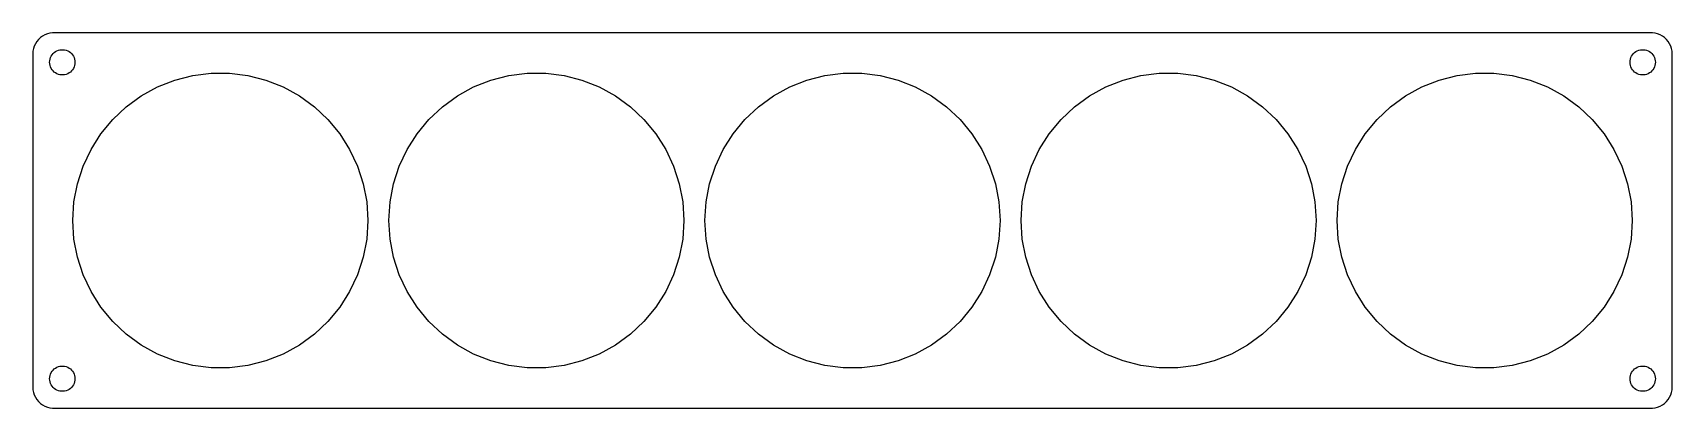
# Model space of a CAD drawing. Header units: metres. Extents: x -194 to 194, y -44 to 44.
import ezdxf

# ---------------------------------------------------------------- set-up
doc = ezdxf.new("R2010")
doc.units = ezdxf.units.M

msp = doc.modelspace()

# ---------------------------------------------------------------- linework, layer by layer
for p, q in [((-193.145, 42.9227), (-193.545, 42.4389)), ((-192.687, 43.3526), (-193.145, 42.9227)), ((-192.179, 43.7216), (-192.687, 43.3526)), ((-191.629, 44.0241), (-192.179, 43.7216)), ((-191.045, 44.2553), (-191.629, 44.0241)), ((-190.437, 44.4114), (-191.045, 44.2553)), ((-189.814, 44.4901), (-190.437, 44.4114)), ((189.814, 44.4901), (-189.814, 44.4901)), ((190.437, 44.4114), (189.814, 44.4901)), ((191.045, 44.2553), (190.437, 44.4114)), ((191.629, 44.0241), (191.045, 44.2553)), ((192.179, 43.7216), (191.629, 44.0241)), ((192.687, 43.3526), (192.179, 43.7216)), ((193.145, 42.9227), (192.687, 43.3526)), ((193.545, 42.4389), (193.145, 42.9227)), ((-194.461, 40.1267), (-194.5, 39.5)), ((-194.5, 39.5), (-194.5, -39.5)), ((-194.343, 40.7434), (-194.461, 40.1267)), ((-194.149, 41.3406), (-194.343, 40.7434)), ((-193.882, 41.9088), (-194.149, 41.3406)), ((-193.545, 42.4389), (-193.882, 41.9088)), ((-190.289, 38.6044), (-190.129, 38.9453)), ((-190.129, 38.9453), (-189.927, 39.2634)), ((-189.927, 39.2634), (-189.687, 39.5536)), ((-189.687, 39.5536), (-189.412, 39.8115)), ((-189.412, 39.8115), (-189.107, 40.033)), ((-189.107, 40.033), (-188.777, 40.2145)), ((-188.777, 40.2145), (-188.427, 40.3532)), ((-188.427, 40.3532), (-188.062, 40.4469)), ((-188.062, 40.4469), (-187.688, 40.4941)), ((-187.688, 40.4941), (-187.312, 40.4941)), ((-187.312, 40.4941), (-186.938, 40.4469)), ((-186.938, 40.4469), (-186.573, 40.3532)), ((-186.573, 40.3532), (-186.223, 40.2145)), ((-186.223, 40.2145), (-185.893, 40.033)), ((-185.893, 40.033), (-185.588, 39.8115)), ((-185.588, 39.8115), (-185.313, 39.5536)), ((-185.313, 39.5536), (-185.073, 39.2634)), ((-185.073, 39.2634), (-184.871, 38.9453)), ((-184.871, 38.9453), (-184.711, 38.6044)), ((184.711, 38.6044), (184.871, 38.9453)), ((184.871, 38.9453), (185.073, 39.2634)), ((185.073, 39.2634), (185.313, 39.5536)), ((185.313, 39.5536), (185.588, 39.8115)), ((185.588, 39.8115), (185.893, 40.033)), ((185.893, 40.033), (186.223, 40.2145)), ((186.223, 40.2145), (186.573, 40.3532)), ((186.573, 40.3532), (186.938, 40.4469)), ((186.938, 40.4469), (187.312, 40.4941)), ((187.312, 40.4941), (187.688, 40.4941)), ((187.688, 40.4941), (188.062, 40.4469)), ((188.062, 40.4469), (188.427, 40.3532)), ((188.427, 40.3532), (188.777, 40.2145)), ((188.777, 40.2145), (189.107, 40.033)), ((189.107, 40.033), (189.412, 39.8115)), ((189.412, 39.8115), (189.687, 39.5536)), ((189.687, 39.5536), (189.927, 39.2634)), ((189.927, 39.2634), (190.129, 38.9453)), ((190.129, 38.9453), (190.289, 38.6044)), ((193.882, 41.9088), (193.545, 42.4389)), ((194.149, 41.3406), (193.882, 41.9088)), ((194.343, 40.7434), (194.149, 41.3406)), ((194.461, 40.1267), (194.343, 40.7434)), ((194.5, 39.5), (194.461, 40.1267)), ((194.5, -39.5), (194.5, 39.5)), ((-190.5, 37.5), (-190.476, 37.876)), ((-190.476, 37.124), (-190.5, 37.5)), ((-190.476, 37.876), (-190.406, 38.2461)), ((-190.406, 36.7539), (-190.476, 37.124)), ((-190.406, 38.2461), (-190.289, 38.6044)), ((-190.289, 36.3956), (-190.406, 36.7539)), ((-190.129, 36.0547), (-190.289, 36.3956)), ((-189.927, 35.7366), (-190.129, 36.0547)), ((-189.687, 35.4464), (-189.927, 35.7366)), ((-189.412, 35.1885), (-189.687, 35.4464)), ((-189.107, 34.967), (-189.412, 35.1885)), ((-185.588, 35.1885), (-185.893, 34.967)), ((-185.313, 35.4464), (-185.588, 35.1885)), ((-185.073, 35.7366), (-185.313, 35.4464)), ((-184.871, 36.0547), (-185.073, 35.7366)), ((-184.711, 36.3956), (-184.871, 36.0547)), ((-184.711, 38.6044), (-184.594, 38.2461)), ((-184.594, 36.7539), (-184.711, 36.3956)), ((-184.594, 38.2461), (-184.524, 37.876)), ((-184.524, 37.124), (-184.594, 36.7539)), ((-184.524, 37.876), (-184.5, 37.5)), ((-184.5, 37.5), (-184.524, 37.124)), ((184.5, 37.5), (184.524, 37.876)), ((184.524, 37.124), (184.5, 37.5)), ((184.524, 37.876), (184.594, 38.2461)), ((184.594, 36.7539), (184.524, 37.124)), ((184.594, 38.2461), (184.711, 38.6044)), ((184.711, 36.3956), (184.594, 36.7539)), ((184.871, 36.0547), (184.711, 36.3956)), ((185.073, 35.7366), (184.871, 36.0547)), ((185.313, 35.4464), (185.073, 35.7366)), ((185.588, 35.1885), (185.313, 35.4464)), ((185.893, 34.967), (185.588, 35.1885)), ((189.412, 35.1885), (189.107, 34.967)), ((189.687, 35.4464), (189.412, 35.1885)), ((189.927, 35.7366), (189.687, 35.4464)), ((190.129, 36.0547), (189.927, 35.7366)), ((190.289, 36.3956), (190.129, 36.0547)), ((190.289, 38.6044), (190.406, 38.2461)), ((190.406, 36.7539), (190.289, 36.3956)), ((190.406, 38.2461), (190.476, 37.876)), ((190.476, 37.124), (190.406, 36.7539)), ((190.476, 37.876), (190.5, 37.5)), ((190.5, 37.5), (190.476, 37.124)), ((-188.777, 34.7855), (-189.107, 34.967)), ((-188.427, 34.6468), (-188.777, 34.7855)), ((-188.062, 34.5531), (-188.427, 34.6468)), ((-187.688, 34.5059), (-188.062, 34.5531)), ((-187.312, 34.5059), (-187.688, 34.5059)), ((-186.938, 34.5531), (-187.312, 34.5059)), ((-186.573, 34.6468), (-186.938, 34.5531)), ((-186.223, 34.7855), (-186.573, 34.6468)), ((-185.893, 34.967), (-186.223, 34.7855)), ((-168.754, 29.5515), (-164.902, 31.6689)), ((-164.902, 31.6689), (-160.816, 33.287)), ((-160.816, 33.287), (-156.558, 34.3801)), ((-156.558, 34.3801), (-152.198, 34.9309)), ((-152.198, 34.9309), (-147.802, 34.9309)), ((-147.802, 34.9309), (-143.442, 34.3801)), ((-143.442, 34.3801), (-139.184, 33.287)), ((-139.184, 33.287), (-135.098, 31.6689)), ((-135.098, 31.6689), (-131.246, 29.5515)), ((-93.7539, 29.5515), (-89.9023, 31.6689)), ((-89.9023, 31.6689), (-85.8156, 33.287)), ((-85.8156, 33.287), (-81.5583, 34.3801)), ((-81.5583, 34.3801), (-77.1977, 34.9309)), ((-77.1977, 34.9309), (-72.8023, 34.9309)), ((-72.8023, 34.9309), (-68.4417, 34.3801)), ((-68.4417, 34.3801), (-64.1844, 33.287)), ((-64.1844, 33.287), (-60.0977, 31.6689)), ((-60.0977, 31.6689), (-56.2461, 29.5515)), ((-18.7539, 29.5515), (-14.9023, 31.6689)), ((-14.9023, 31.6689), (-10.8156, 33.287)), ((-10.8156, 33.287), (-6.55833, 34.3801)), ((-6.55833, 34.3801), (-2.19766, 34.9309)), ((-2.19766, 34.9309), (2.19766, 34.9309)), ((2.19766, 34.9309), (6.55833, 34.3801)), ((6.55833, 34.3801), (10.8156, 33.287)), ((10.8156, 33.287), (14.9023, 31.6689)), ((14.9023, 31.6689), (18.7539, 29.5515)), ((56.2461, 29.5515), (60.0977, 31.6689)), ((60.0977, 31.6689), (64.1844, 33.287)), ((64.1844, 33.287), (68.4417, 34.3801)), ((68.4417, 34.3801), (72.8023, 34.9309)), ((72.8023, 34.9309), (77.1977, 34.9309)), ((77.1977, 34.9309), (81.5583, 34.3801)), ((81.5583, 34.3801), (85.8156, 33.287)), ((85.8156, 33.287), (89.9023, 31.6689)), ((89.9023, 31.6689), (93.7539, 29.5515)), ((131.246, 29.5515), (135.098, 31.6689)), ((135.098, 31.6689), (139.184, 33.287)), ((139.184, 33.287), (143.442, 34.3801)), ((143.442, 34.3801), (147.802, 34.9309)), ((147.802, 34.9309), (152.198, 34.9309)), ((152.198, 34.9309), (156.558, 34.3801)), ((156.558, 34.3801), (160.816, 33.287)), ((160.816, 33.287), (164.902, 31.6689)), ((164.902, 31.6689), (168.754, 29.5515)), ((186.223, 34.7855), (185.893, 34.967)), ((186.573, 34.6468), (186.223, 34.7855)), ((186.938, 34.5531), (186.573, 34.6468)), ((187.312, 34.5059), (186.938, 34.5531)), ((187.688, 34.5059), (187.312, 34.5059)), ((188.062, 34.5531), (187.688, 34.5059)), ((188.427, 34.6468), (188.062, 34.5531)), ((188.777, 34.7855), (188.427, 34.6468)), ((189.107, 34.967), (188.777, 34.7855)), ((-172.31, 26.968), (-168.754, 29.5515)), ((-131.246, 29.5515), (-127.69, 26.968)), ((-97.3098, 26.968), (-93.7539, 29.5515)), ((-56.2461, 29.5515), (-52.6902, 26.968)), ((-22.3098, 26.968), (-18.7539, 29.5515)), ((18.7539, 29.5515), (22.3098, 26.968)), ((52.6902, 26.968), (56.2461, 29.5515)), ((93.7539, 29.5515), (97.3098, 26.968)), ((127.69, 26.968), (131.246, 29.5515)), ((168.754, 29.5515), (172.31, 26.968)), ((-178.316, 20.5725), (-175.514, 23.9591)), ((-175.514, 23.9591), (-172.31, 26.968)), ((-127.69, 26.968), (-124.486, 23.9591)), ((-124.486, 23.9591), (-121.684, 20.5725)), ((-103.316, 20.5725), (-100.514, 23.9591)), ((-100.514, 23.9591), (-97.3098, 26.968)), ((-52.6902, 26.968), (-49.4861, 23.9591)), ((-49.4861, 23.9591), (-46.6844, 20.5725)), ((-28.3156, 20.5725), (-25.5139, 23.9591)), ((-25.5139, 23.9591), (-22.3098, 26.968)), ((22.3098, 26.968), (25.5139, 23.9591)), ((25.5139, 23.9591), (28.3156, 20.5725)), ((46.6844, 20.5725), (49.4861, 23.9591)), ((49.4861, 23.9591), (52.6902, 26.968)), ((97.3098, 26.968), (100.514, 23.9591)), ((100.514, 23.9591), (103.316, 20.5725)), ((121.684, 20.5725), (124.486, 23.9591)), ((124.486, 23.9591), (127.69, 26.968)), ((172.31, 26.968), (175.514, 23.9591)), ((175.514, 23.9591), (178.316, 20.5725)), ((-180.671, 16.8614), (-178.316, 20.5725)), ((-121.684, 20.5725), (-119.329, 16.8614)), ((-105.671, 16.8614), (-103.316, 20.5725)), ((-46.6844, 20.5725), (-44.3293, 16.8614)), ((-30.6707, 16.8614), (-28.3156, 20.5725)), ((28.3156, 20.5725), (30.6707, 16.8614)), ((44.3293, 16.8614), (46.6844, 20.5725)), ((103.316, 20.5725), (105.671, 16.8614)), ((119.329, 16.8614), (121.684, 20.5725)), ((178.316, 20.5725), (180.671, 16.8614)), ((-182.542, 12.8844), (-180.671, 16.8614)), ((-119.329, 16.8614), (-117.458, 12.8844)), ((-107.542, 12.8844), (-105.671, 16.8614)), ((-44.3293, 16.8614), (-42.4578, 12.8844)), ((-32.5422, 12.8844), (-30.6707, 16.8614)), ((30.6707, 16.8614), (32.5422, 12.8844)), ((42.4578, 12.8844), (44.3293, 16.8614)), ((105.671, 16.8614), (107.542, 12.8844)), ((117.458, 12.8844), (119.329, 16.8614)), ((180.671, 16.8614), (182.542, 12.8844)), ((-183.9, 8.70413), (-182.542, 12.8844)), ((-117.458, 12.8844), (-116.1, 8.70413)), ((-108.9, 8.70413), (-107.542, 12.8844)), ((-42.4578, 12.8844), (-41.0996, 8.70413)), ((-33.9004, 8.70413), (-32.5422, 12.8844)), ((32.5422, 12.8844), (33.9004, 8.70413)), ((41.0996, 8.70413), (42.4578, 12.8844)), ((107.542, 12.8844), (108.9, 8.70413)), ((116.1, 8.70413), (117.458, 12.8844)), ((182.542, 12.8844), (183.9, 8.70413)), ((-184.724, 4.38666), (-183.9, 8.70413)), ((-116.1, 8.70413), (-115.276, 4.38666)), ((-109.724, 4.38666), (-108.9, 8.70413)), ((-41.0996, 8.70413), (-40.276, 4.38666)), ((-34.724, 4.38666), (-33.9004, 8.70413)), ((33.9004, 8.70413), (34.724, 4.38666)), ((40.276, 4.38666), (41.0996, 8.70413)), ((108.9, 8.70413), (109.724, 4.38666)), ((115.276, 4.38666), (116.1, 8.70413)), ((183.9, 8.70413), (184.724, 4.38666)), ((-185, 0), (-184.724, 4.38666)), ((-115.276, 4.38666), (-115, 0)), ((-110, 0), (-109.724, 4.38666)), ((-40.276, 4.38666), (-40, 0)), ((-35, 0), (-34.724, 4.38666)), ((34.724, 4.38666), (35, 0)), ((40, 0), (40.276, 4.38666)), ((109.724, 4.38666), (110, 0)), ((115, 0), (115.276, 4.38666)), ((184.724, 4.38666), (185, 0)), ((-184.724, -4.38666), (-185, 0)), ((-115, 0), (-115.276, -4.38666)), ((-109.724, -4.38666), (-110, 0)), ((-40, 0), (-40.276, -4.38666)), ((-34.724, -4.38666), (-35, 0)), ((35, 0), (34.724, -4.38666)), ((40.276, -4.38666), (40, 0)), ((110, 0), (109.724, -4.38666)), ((115.276, -4.38666), (115, 0)), ((185, 0), (184.724, -4.38666)), ((-183.9, -8.70413), (-184.724, -4.38666)), ((-115.276, -4.38666), (-116.1, -8.70413)), ((-108.9, -8.70413), (-109.724, -4.38666)), ((-40.276, -4.38666), (-41.0996, -8.70413)), ((-33.9004, -8.70413), (-34.724, -4.38666)), ((34.724, -4.38666), (33.9004, -8.70413)), ((41.0996, -8.70413), (40.276, -4.38666)), ((109.724, -4.38666), (108.9, -8.70413)), ((116.1, -8.70413), (115.276, -4.38666)), ((184.724, -4.38666), (183.9, -8.70413)), ((-182.542, -12.8844), (-183.9, -8.70413)), ((-116.1, -8.70413), (-117.458, -12.8844)), ((-107.542, -12.8844), (-108.9, -8.70413)), ((-41.0996, -8.70413), (-42.4578, -12.8844)), ((-32.5422, -12.8844), (-33.9004, -8.70413)), ((33.9004, -8.70413), (32.5422, -12.8844)), ((42.4578, -12.8844), (41.0996, -8.70413)), ((108.9, -8.70413), (107.542, -12.8844)), ((117.458, -12.8844), (116.1, -8.70413)), ((183.9, -8.70413), (182.542, -12.8844)), ((-180.671, -16.8614), (-182.542, -12.8844)), ((-117.458, -12.8844), (-119.329, -16.8614)), ((-105.671, -16.8614), (-107.542, -12.8844)), ((-42.4578, -12.8844), (-44.3293, -16.8614)), ((-30.6707, -16.8614), (-32.5422, -12.8844)), ((32.5422, -12.8844), (30.6707, -16.8614)), ((44.3293, -16.8614), (42.4578, -12.8844)), ((107.542, -12.8844), (105.671, -16.8614)), ((119.329, -16.8614), (117.458, -12.8844)), ((182.542, -12.8844), (180.671, -16.8614)), ((-178.316, -20.5725), (-180.671, -16.8614)), ((-119.329, -16.8614), (-121.684, -20.5725)), ((-103.316, -20.5725), (-105.671, -16.8614)), ((-44.3293, -16.8614), (-46.6844, -20.5725)), ((-28.3156, -20.5725), (-30.6707, -16.8614)), ((30.6707, -16.8614), (28.3156, -20.5725)), ((46.6844, -20.5725), (44.3293, -16.8614)), ((105.671, -16.8614), (103.316, -20.5725)), ((121.684, -20.5725), (119.329, -16.8614)), ((180.671, -16.8614), (178.316, -20.5725)), ((-175.514, -23.9591), (-178.316, -20.5725)), ((-121.684, -20.5725), (-124.486, -23.9591)), ((-100.514, -23.9591), (-103.316, -20.5725)), ((-46.6844, -20.5725), (-49.4861, -23.9591)), ((-25.5139, -23.9591), (-28.3156, -20.5725)), ((28.3156, -20.5725), (25.5139, -23.9591)), ((49.4861, -23.9591), (46.6844, -20.5725)), ((103.316, -20.5725), (100.514, -23.9591)), ((124.486, -23.9591), (121.684, -20.5725)), ((178.316, -20.5725), (175.514, -23.9591)), ((-172.31, -26.968), (-175.514, -23.9591)), ((-168.754, -29.5515), (-172.31, -26.968)), ((-127.69, -26.968), (-131.246, -29.5515)), ((-124.486, -23.9591), (-127.69, -26.968)), ((-97.3098, -26.968), (-100.514, -23.9591)), ((-93.7539, -29.5515), (-97.3098, -26.968)), ((-52.6902, -26.968), (-56.2461, -29.5515)), ((-49.4861, -23.9591), (-52.6902, -26.968)), ((-22.3098, -26.968), (-25.5139, -23.9591)), ((-18.7539, -29.5515), (-22.3098, -26.968)), ((22.3098, -26.968), (18.7539, -29.5515)), ((25.5139, -23.9591), (22.3098, -26.968)), ((52.6902, -26.968), (49.4861, -23.9591)), ((56.2461, -29.5515), (52.6902, -26.968)), ((97.3098, -26.968), (93.7539, -29.5515)), ((100.514, -23.9591), (97.3098, -26.968)), ((127.69, -26.968), (124.486, -23.9591)), ((131.246, -29.5515), (127.69, -26.968)), ((172.31, -26.968), (168.754, -29.5515)), ((175.514, -23.9591), (172.31, -26.968)), ((-164.902, -31.6689), (-168.754, -29.5515)), ((-131.246, -29.5515), (-135.098, -31.6689)), ((-89.9023, -31.6689), (-93.7539, -29.5515)), ((-56.2461, -29.5515), (-60.0977, -31.6689)), ((-14.9023, -31.6689), (-18.7539, -29.5515)), ((18.7539, -29.5515), (14.9023, -31.6689)), ((60.0977, -31.6689), (56.2461, -29.5515)), ((93.7539, -29.5515), (89.9023, -31.6689)), ((135.098, -31.6689), (131.246, -29.5515)), ((168.754, -29.5515), (164.902, -31.6689)), ((-189.412, -35.1885), (-189.107, -34.967)), ((-189.107, -34.967), (-188.777, -34.7855)), ((-188.777, -34.7855), (-188.427, -34.6468)), ((-188.427, -34.6468), (-188.062, -34.5531)), ((-188.062, -34.5531), (-187.688, -34.5059)), ((-187.688, -34.5059), (-187.312, -34.5059)), ((-187.312, -34.5059), (-186.938, -34.5531)), ((-186.938, -34.5531), (-186.573, -34.6468)), ((-186.573, -34.6468), (-186.223, -34.7855)), ((-186.223, -34.7855), (-185.893, -34.967)), ((-185.893, -34.967), (-185.588, -35.1885)), ((-160.816, -33.287), (-164.902, -31.6689)), ((-156.558, -34.3801), (-160.816, -33.287)), ((-152.198, -34.9309), (-156.558, -34.3801)), ((-147.802, -34.9309), (-152.198, -34.9309)), ((-143.442, -34.3801), (-147.802, -34.9309)), ((-139.184, -33.287), (-143.442, -34.3801)), ((-135.098, -31.6689), (-139.184, -33.287)), ((-85.8156, -33.287), (-89.9023, -31.6689)), ((-81.5583, -34.3801), (-85.8156, -33.287)), ((-77.1977, -34.9309), (-81.5583, -34.3801)), ((-72.8023, -34.9309), (-77.1977, -34.9309)), ((-68.4417, -34.3801), (-72.8023, -34.9309)), ((-64.1844, -33.287), (-68.4417, -34.3801)), ((-60.0977, -31.6689), (-64.1844, -33.287)), ((-10.8156, -33.287), (-14.9023, -31.6689)), ((-6.55833, -34.3801), (-10.8156, -33.287)), ((-2.19766, -34.9309), (-6.55833, -34.3801)), ((2.19766, -34.9309), (-2.19766, -34.9309)), ((6.55833, -34.3801), (2.19766, -34.9309)), ((10.8156, -33.287), (6.55833, -34.3801)), ((14.9023, -31.6689), (10.8156, -33.287)), ((64.1844, -33.287), (60.0977, -31.6689)), ((68.4417, -34.3801), (64.1844, -33.287)), ((72.8023, -34.9309), (68.4417, -34.3801)), ((77.1977, -34.9309), (72.8023, -34.9309)), ((81.5583, -34.3801), (77.1977, -34.9309)), ((85.8156, -33.287), (81.5583, -34.3801)), ((89.9023, -31.6689), (85.8156, -33.287)), ((139.184, -33.287), (135.098, -31.6689)), ((143.442, -34.3801), (139.184, -33.287)), ((147.802, -34.9309), (143.442, -34.3801)), ((152.198, -34.9309), (147.802, -34.9309)), ((156.558, -34.3801), (152.198, -34.9309)), ((160.816, -33.287), (156.558, -34.3801)), ((164.902, -31.6689), (160.816, -33.287)), ((185.588, -35.1885), (185.893, -34.967)), ((185.893, -34.967), (186.223, -34.7855)), ((186.223, -34.7855), (186.573, -34.6468)), ((186.573, -34.6468), (186.938, -34.5531)), ((186.938, -34.5531), (187.312, -34.5059)), ((187.312, -34.5059), (187.688, -34.5059)), ((187.688, -34.5059), (188.062, -34.5531)), ((188.062, -34.5531), (188.427, -34.6468)), ((188.427, -34.6468), (188.777, -34.7855)), ((188.777, -34.7855), (189.107, -34.967)), ((189.107, -34.967), (189.412, -35.1885)), ((-190.5, -37.5), (-190.476, -37.124)), ((-190.476, -37.876), (-190.5, -37.5)), ((-190.476, -37.124), (-190.406, -36.7539)), ((-190.406, -38.2461), (-190.476, -37.876)), ((-190.406, -36.7539), (-190.289, -36.3956)), ((-190.289, -38.6044), (-190.406, -38.2461)), ((-190.289, -36.3956), (-190.129, -36.0547)), ((-190.129, -38.9453), (-190.289, -38.6044)), ((-190.129, -36.0547), (-189.927, -35.7366)), ((-189.927, -35.7366), (-189.687, -35.4464)), ((-189.687, -35.4464), (-189.412, -35.1885)), ((-185.588, -35.1885), (-185.313, -35.4464)), ((-185.313, -35.4464), (-185.073, -35.7366)), ((-185.073, -35.7366), (-184.871, -36.0547)), ((-184.871, -36.0547), (-184.711, -36.3956)), ((-184.711, -38.6044), (-184.871, -38.9453)), ((-184.711, -36.3956), (-184.594, -36.7539)), ((-184.594, -38.2461), (-184.711, -38.6044)), ((-184.594, -36.7539), (-184.524, -37.124)), ((-184.524, -37.876), (-184.594, -38.2461)), ((-184.524, -37.124), (-184.5, -37.5)), ((-184.5, -37.5), (-184.524, -37.876)), ((184.5, -37.5), (184.524, -37.124)), ((184.524, -37.876), (184.5, -37.5)), ((184.524, -37.124), (184.594, -36.7539)), ((184.594, -38.2461), (184.524, -37.876)), ((184.594, -36.7539), (184.711, -36.3956)), ((184.711, -38.6044), (184.594, -38.2461)), ((184.711, -36.3956), (184.871, -36.0547)), ((184.871, -38.9453), (184.711, -38.6044)), ((184.871, -36.0547), (185.073, -35.7366)), ((185.073, -35.7366), (185.313, -35.4464)), ((185.313, -35.4464), (185.588, -35.1885)), ((189.412, -35.1885), (189.687, -35.4464)), ((189.687, -35.4464), (189.927, -35.7366)), ((189.927, -35.7366), (190.129, -36.0547)), ((190.129, -36.0547), (190.289, -36.3956)), ((190.289, -38.6044), (190.129, -38.9453)), ((190.289, -36.3956), (190.406, -36.7539)), ((190.406, -38.2461), (190.289, -38.6044)), ((190.406, -36.7539), (190.476, -37.124)), ((190.476, -37.876), (190.406, -38.2461)), ((190.476, -37.124), (190.5, -37.5)), ((190.5, -37.5), (190.476, -37.876)), ((-194.5, -39.5), (-194.461, -40.1267)), ((-194.461, -40.1267), (-194.343, -40.7434)), ((-194.343, -40.7434), (-194.149, -41.3406)), ((-194.149, -41.3406), (-193.882, -41.9088)), ((-193.882, -41.9088), (-193.545, -42.4389)), ((-193.545, -42.4389), (-193.145, -42.9227)), ((-189.927, -39.2634), (-190.129, -38.9453)), ((-189.687, -39.5536), (-189.927, -39.2634)), ((-189.412, -39.8115), (-189.687, -39.5536)), ((-189.107, -40.033), (-189.412, -39.8115)), ((-188.777, -40.2145), (-189.107, -40.033)), ((-188.427, -40.3532), (-188.777, -40.2145)), ((-188.062, -40.4469), (-188.427, -40.3532)), ((-187.688, -40.4941), (-188.062, -40.4469)), ((-187.312, -40.4941), (-187.688, -40.4941)), ((-186.938, -40.4469), (-187.312, -40.4941)), ((-186.573, -40.3532), (-186.938, -40.4469)), ((-186.223, -40.2145), (-186.573, -40.3532)), ((-185.893, -40.033), (-186.223, -40.2145)), ((-185.588, -39.8115), (-185.893, -40.033)), ((-185.313, -39.5536), (-185.588, -39.8115)), ((-185.073, -39.2634), (-185.313, -39.5536)), ((-184.871, -38.9453), (-185.073, -39.2634)), ((185.073, -39.2634), (184.871, -38.9453)), ((185.313, -39.5536), (185.073, -39.2634)), ((185.588, -39.8115), (185.313, -39.5536)), ((185.893, -40.033), (185.588, -39.8115)), ((186.223, -40.2145), (185.893, -40.033)), ((186.573, -40.3532), (186.223, -40.2145)), ((186.938, -40.4469), (186.573, -40.3532)), ((187.312, -40.4941), (186.938, -40.4469)), ((187.688, -40.4941), (187.312, -40.4941)), ((188.062, -40.4469), (187.688, -40.4941)), ((188.427, -40.3532), (188.062, -40.4469)), ((188.777, -40.2145), (188.427, -40.3532)), ((189.107, -40.033), (188.777, -40.2145)), ((189.412, -39.8115), (189.107, -40.033)), ((189.687, -39.5536), (189.412, -39.8115)), ((189.927, -39.2634), (189.687, -39.5536)), ((190.129, -38.9453), (189.927, -39.2634)), ((193.145, -42.9227), (193.545, -42.4389)), ((193.545, -42.4389), (193.882, -41.9088)), ((193.882, -41.9088), (194.149, -41.3406)), ((194.149, -41.3406), (194.343, -40.7434)), ((194.343, -40.7434), (194.461, -40.1267)), ((194.461, -40.1267), (194.5, -39.5)), ((-193.145, -42.9227), (-192.687, -43.3526)), ((-192.687, -43.3526), (-192.179, -43.7216)), ((-192.179, -43.7216), (-191.629, -44.0241)), ((-191.629, -44.0241), (-191.045, -44.2553)), ((-191.045, -44.2553), (-190.437, -44.4114)), ((-190.437, -44.4114), (-189.814, -44.4901)), ((-189.814, -44.4901), (189.814, -44.4901)), ((189.814, -44.4901), (190.437, -44.4114)), ((190.437, -44.4114), (191.045, -44.2553)), ((191.045, -44.2553), (191.629, -44.0241)), ((191.629, -44.0241), (192.179, -43.7216)), ((192.179, -43.7216), (192.687, -43.3526)), ((192.687, -43.3526), (193.145, -42.9227))]:
    msp.add_line(p, q)

doc.saveas('drawing.dxf')
